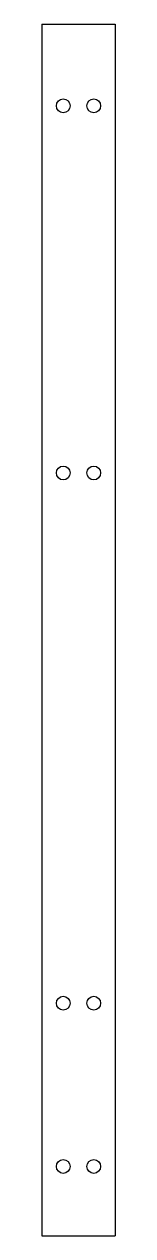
# Model space of a CAD drawing. Header units: millimetres. Extents: x 0 to 18, y 0 to 297.
import ezdxf

# ---------------------------------------------------------------- set-up
doc = ezdxf.new("R2010")
doc.units = ezdxf.units.MM
for name, color, linetype in [('SECTION_Z0p010', 7, 'CONTINUOUS'), ('SECTION_Z3p000', 7, 'CONTINUOUS'), ('SECTION_Z5p990', 7, 'CONTINUOUS')]:
    doc.layers.add(name, color=color, linetype=linetype)

msp = doc.modelspace()

# ---------------------------------------------------------------- linework, layer by layer
at = {"layer": 'SECTION_Z0p010'}
for p, q in [((0, 297, 0.01), (18, 297, 0.01)), ((0, 297, 0.01), (0, 0, 0.01)), ((18, 297, 0.01), (18, 0, 0.01)), ((0, 0, 0.01), (18, 0, 0.01))]:
    msp.add_line(p, q, dxfattribs=at)
for centre in [(5.25, 277, 0.01), (12.75, 277, 0.01), (5.25, 187, 0.01), (12.75, 187, 0.01), (5.25, 57, 0.01), (12.75, 57, 0.01), (5.25, 17, 0.01), (12.75, 17, 0.01)]:
    msp.add_circle(centre, 1.7, dxfattribs=at)
at = {"layer": 'SECTION_Z3p000'}
for p, q in [((0, 297, 3), (18, 297, 3)), ((0, 297, 3), (0, 0, 3)), ((18, 297, 3), (18, 0, 3)), ((0, 0, 3), (18, 0, 3))]:
    msp.add_line(p, q, dxfattribs=at)
for centre in [(5.25, 277, 3), (12.75, 277, 3), (5.25, 187, 3), (12.75, 187, 3), (5.25, 57, 3), (12.75, 57, 3), (5.25, 17, 3), (12.75, 17, 3)]:
    msp.add_circle(centre, 1.7, dxfattribs=at)
at = {"layer": 'SECTION_Z5p990'}
for p, q in [((0, 297, 5.99), (18, 297, 5.99)), ((0, 297, 5.99), (0, 0, 5.99)), ((18, 297, 5.99), (18, 0, 5.99)), ((0, 0, 5.99), (18, 0, 5.99))]:
    msp.add_line(p, q, dxfattribs=at)
for centre in [(5.25, 277, 5.99), (12.75, 277, 5.99), (5.25, 187, 5.99), (12.75, 187, 5.99), (5.25, 57, 5.99), (12.75, 57, 5.99), (5.25, 17, 5.99), (12.75, 17, 5.99)]:
    msp.add_circle(centre, 1.7, dxfattribs=at)

doc.saveas('drawing.dxf')
